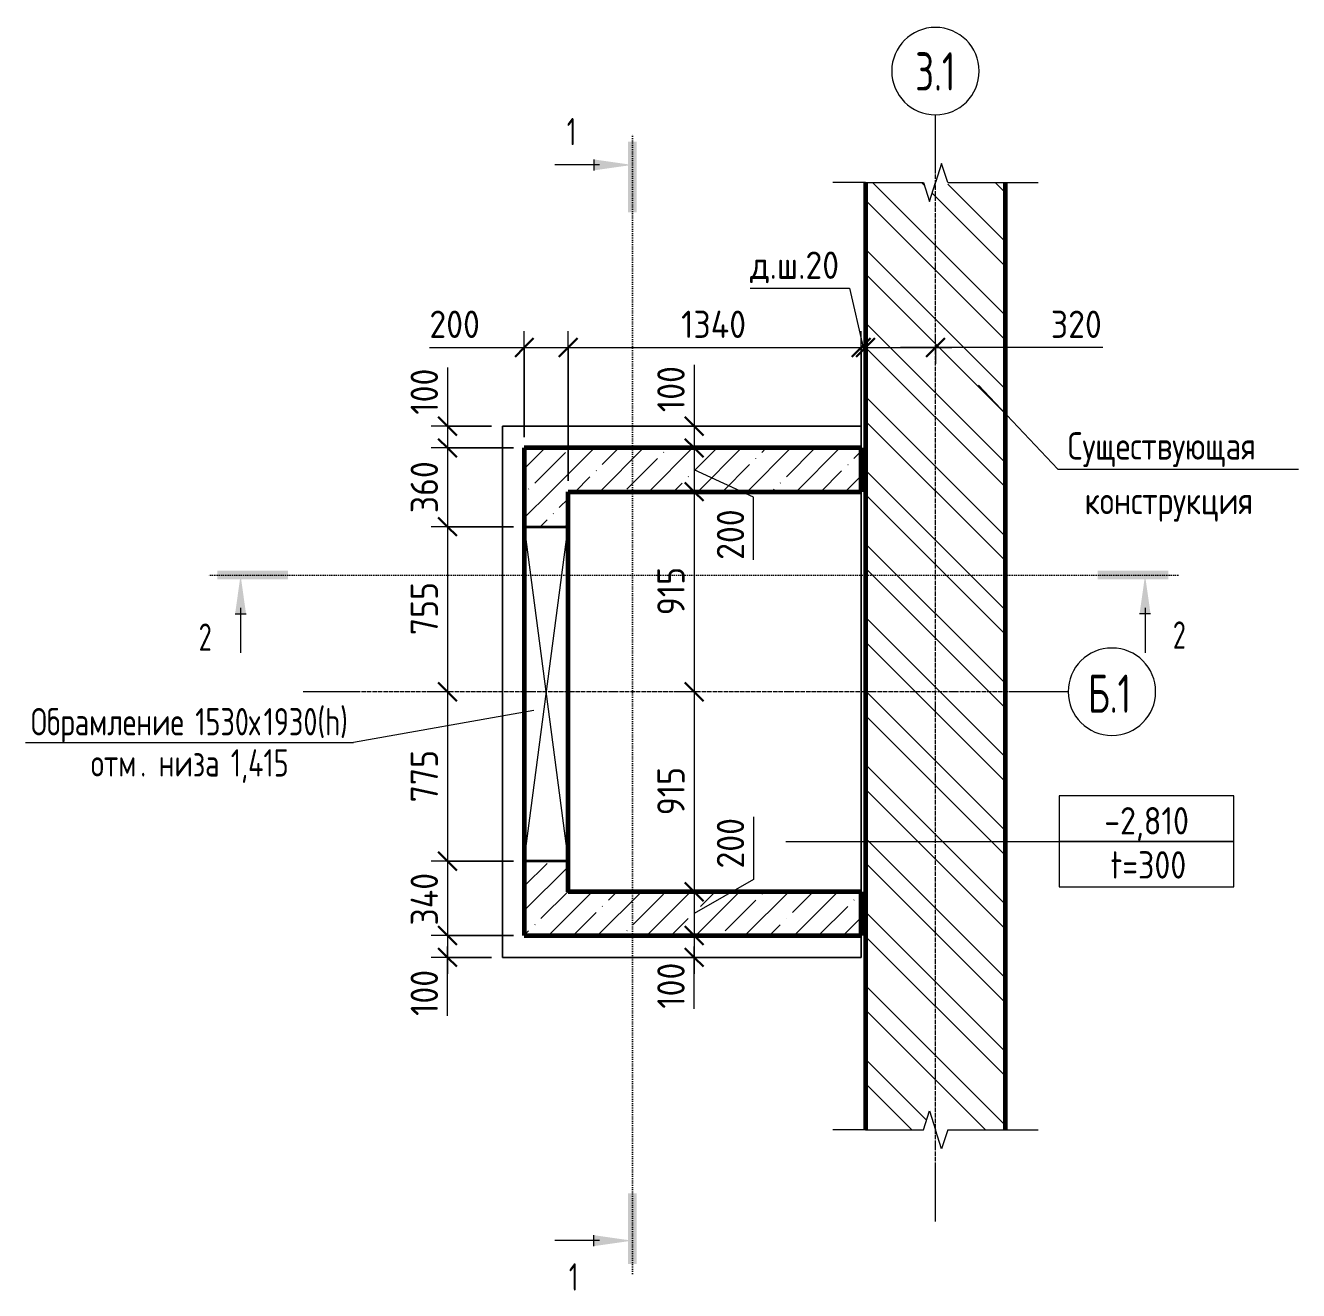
# Model space of a CAD drawing. Header units: millimetres. Extents: x -420 to 46222, y -4716 to 36443.
# Drawn here: x -420 to 5401, y 30656 to 36443 of the extents above; entities that cross this region are included whole.
import ezdxf

# ---------------------------------------------------------------- set-up
doc = ezdxf.new("R2010")
doc.units = ezdxf.units.MM
doc.linetypes.add('02 Штрихпунктирная _20 мм_', pattern=[25, 20, -2.5, 0, -2.5])
doc.linetypes.add('04 Пунктир 10мм', pattern=[10, 0, -10])
for name, color, linetype, lineweight in [('AA_Dim', 7, 'Continuous', 9), ('AA_Dim-50', 7, 'Continuous', 9), ('AA_Oformlenie', 7, 'Continuous', 9), ('AA_Razrez', 7, 'Continuous', 9), ('AA_Vinoska', 7, 'Continuous', 9), ('AF_Okno', 7, 'Continuous', 20), ('AF_Pokritie', 7, 'Continuous', 9), ('AF_Stena', 7, 'Continuous', 20), ('AF_Stena_Опалубка', 253, 'Continuous', 20), ('KR_Fundament', 7, 'Continuous', 20), ('Оси', 7, 'Continuous', 9)]:
    doc.layers.add(name, color=color, linetype=linetype, lineweight=lineweight)
doc.styles.add('GOST Common', font='GOST Common.ttf', dxfattribs={"width": 0.85, "height": 125})
doc.styles.add('ISOCPEUR', font='isocpeur.ttf', dxfattribs={"width": 0.7, "height": 175})
doc.styles.add('ISOCPEUR_1', font='isocpeur.ttf', dxfattribs={"width": 0.7, "height": 125})
doc.styles.add('ISOCPEUR_2', font='isocpeur.ttf', dxfattribs={"width": 0.9, "height": 125})
doc.styles.add('ISOCPEUR_3', font='isocpeur.ttf', dxfattribs={"width": 0.75, "height": 125})
doc.styles.add('ISOCPEUR_4', font='isocpeur.ttf', dxfattribs={"width": 0.85, "height": 125})
doc.dimstyles.new('00_Точн_3_знака__прозр_', dxfattribs={"dimscale": 304.8, "dimtxt": 124.497647, "dimasz": 0.278871, "dimexe": 0.246063, "dimexo": 0.164042, "dimgap": 0.016404, "dimtad": 1, "dimdec": 3, "dimrnd": 0.001, "dimdsep": 46, "dimtxsty": 'ISOCPEUR_2', "dimblk1": 'OBLIQUE', "dimblk2": 'OBLIQUE', "dimsah": 1, "dimcen": 0.09, "dimdle": 0.246063, "dimazin": 0, "dimtfac": 1, "dimtdec": 4, "dimtix": 1, "dimtmove": 1, "dimatfit": 3, "dimfxl": 1, "dimtvp": 1, "dimtolj": 1, "dimtzin": 0, "dimlwd": 18, "dimlwe": 18, "dimarcsym": 2})
doc.dimstyles.new('00_Точн_3_знака__прозр__1', dxfattribs={"dimscale": 304.8, "dimtxt": 124.497647, "dimasz": 0.278871, "dimexe": 0.246063, "dimexo": 0.164042, "dimgap": 0.016404, "dimtad": 1, "dimdec": 3, "dimrnd": 0.001, "dimdsep": 46, "dimtxsty": 'ISOCPEUR_2', "dimblk1": 'OBLIQUE', "dimblk2": 'OBLIQUE', "dimsah": 1, "dimcen": 0.09, "dimdle": 0.246063, "dimazin": 0, "dimtfac": 1, "dimtdec": 4, "dimtix": 1, "dimtmove": 0, "dimatfit": 3, "dimfxl": 1, "dimtvp": 1, "dimtolj": 1, "dimtzin": 0, "dimlwd": 18, "dimlwe": 18, "dimarcsym": 2})
doc.dimstyles.new('05_Округл_5мм__прозр_', dxfattribs={"dimscale": 304.8, "dimtxt": 124.497647, "dimasz": 0.278871, "dimexe": 0.246063, "dimexo": 0.164042, "dimgap": 0.016404, "dimtad": 1, "dimdec": 0, "dimrnd": 5, "dimdsep": 46, "dimtxsty": 'ISOCPEUR_2', "dimblk1": 'OBLIQUE', "dimblk2": 'OBLIQUE', "dimsah": 1, "dimcen": 0.09, "dimdle": 0.246063, "dimazin": 0, "dimtfac": 1, "dimtdec": 4, "dimtix": 1, "dimtmove": 1, "dimatfit": 3, "dimfxl": 1, "dimtvp": 1, "dimtolj": 1, "dimtzin": 0, "dimlwd": 18, "dimlwe": 18, "dimarcsym": 2})
doc.dimstyles.new('05_Округл_5мм__прозр__1', dxfattribs={"dimscale": 304.8, "dimtxt": 124.497647, "dimasz": 0.278871, "dimexe": 0.246063, "dimexo": 0.164042, "dimgap": 0.016404, "dimtad": 1, "dimdec": 0, "dimrnd": 5, "dimdsep": 46, "dimtxsty": 'ISOCPEUR_2', "dimblk1": 'OBLIQUE', "dimblk2": 'OBLIQUE', "dimsah": 1, "dimcen": 0.09, "dimdle": 0.246063, "dimazin": 0, "dimtfac": 1, "dimtdec": 4, "dimtix": 1, "dimtmove": 0, "dimatfit": 3, "dimfxl": 1, "dimtvp": 1, "dimtolj": 1, "dimtzin": 0, "dimlwd": 18, "dimlwe": 18, "dimarcsym": 2})
pattern_1 = [(45, (0, 0), (-112.2532, 112.2532), []), (45, (112.25, 0), (-112.2532, 112.2532), [198.438, -39.688, 1.676, -38.011])]

# ---------------------------------------------------------------- blocks, each defined once
blk = doc.blocks.new('231_Отверстие прямоугольное в стене _Окно_Стена_ - Отверстие прямоугольное с обрамлением-4191040-Схема расположения форшахты в_о 3_1-Б_1')
at = {"layer": 'AA_Oformlenie', "lineweight": 35}
for p, q in [((-640, -100), (-640, 100)), ((-640, 100), (890, 100)), ((890, 100), (890, -100)), ((890, -100), (-640, -100))]:
    blk.add_line(p, q, dxfattribs=at)
at = {"layer": 'AA_Oformlenie'}
for p, q in [((-640, 100), (-640, -100)), ((890, 100), (-640, 100)), ((890, 100), (-640, -100)), ((-640, 100), (890, -100)), ((890, 100), (890, -100)), ((-640, -100), (890, -100))]:
    blk.add_line(p, q, dxfattribs=at)
at = {"layer": 'AF_Okno', "lineweight": 9}
for p, q in [((584, 100), (-640, 100)), ((890, 100), (663.9, 100)), ((-640, -100), (-413.9, -100)), ((-334, -100), (890, -100))]:
    blk.add_line(p, q, dxfattribs=at)
blk = doc.blocks.new('011_ЛинияОбрыва _ЭлУзла_Линия_ - Тип 1-4164998-Схема расположения форшахты в_о 3_1-Б_1')
at = {"layer": 'AA_Oformlenie'}
for p, q in [((0, 0), (265, 0)), ((376.3, 0), (640, 0))]:
    blk.add_line(p, q, dxfattribs=at)
blk = doc.blocks.new('011_ЛинияОбрыва _ЭлУзла_Линия_ - Тип 1-4128965-Схема расположения форшахты в_о 3_1-Б_1')
at = {"layer": 'AA_Oformlenie'}
for p, q in [((0, 0), (265, 0)), ((376.3, 0), (640, 0))]:
    blk.add_line(p, q, dxfattribs=at)
blk = doc.blocks.new('Ось сетки - d_4мм-2765513-Схема расположения форшахты в_о 3_1-Б_1')
at = {"layer": 'Оси'}
for start, end in [(360, 180), (360, 180), (180, 360), (180, 360)]:
    blk.add_arc((0, 0), 4, start, end, dxfattribs=at)
blk = doc.blocks.new('010_Текст с выноской - Текст 2 строки-4027658-Схема расположения форшахты в_о 3_1-Б_1')
at = {"layer": 'AA_Vinoska'}
blk.add_line((-11, 0), (11, 0), dxfattribs=at)
blk = doc.blocks.new('Разрез - Номер узла_ сзади-394133-Схема расположения форшахты в_о 3_1-Б_1')
at = {"layer": 'AA_Razrez'}
for points in [[(7.33, 0.4), (7.33, -0.39), (0.87, -0.39), (0.87, 0.4)], [(3.5, -3.53), (2.5, -3.53), (3, 0)]]:
    blk.add_hatch(color=256, dxfattribs=at).paths.add_polyline_path(points)
for p, q in [((3, -3), (3, -7.1)), ((2.5, -3.53), (3.5, -3.53))]:
    blk.add_line(p, q, dxfattribs=at)
blk = doc.blocks.new('Разрез - Номер узла_ спереди-394134-Схема расположения форшахты в_о 3_1-Б_1')
at = {"layer": 'AA_Razrez'}
for points in [[(7.33, 0.4), (7.33, -0.39), (0.87, -0.39), (0.87, 0.4)], [(3.5, -3.53), (2.5, -3.53), (3, 0)]]:
    blk.add_hatch(color=256, dxfattribs=at).paths.add_polyline_path(points)
for p, q in [((3, -3), (3, -7.1)), ((2.5, -3.53), (3.5, -3.53))]:
    blk.add_line(p, q, dxfattribs=at)
blk = doc.blocks.new('DIMBLOCK1-Схема расположения форшахты в_о 3_1-Б_1')
at = {"layer": 'AA_Dim-50', "lineweight": 18}
for p, q in [((1860.8, 34560), (1860.8, 35044.9)), ((2060.8, 34360), (2060.8, 35044.9)), ((1426.7, 34969.9), (1713.8, 34969.9)), ((1713.8, 34969.9), (1960.8, 34969.9)), ((1785.8, 34969.9), (2060.8, 34969.9)), ((1860.8, 34969.9), (1860.8, 34560)), ((2060.8, 34969.9), (2060.8, 34360))]:
    blk.add_line(p, q, dxfattribs=at)
at = {"layer": 'AA_Dim-50', "lineweight": 30}
for p, q in [((1860.8, 34969.9), (1903.3, 35012.4)), ((2060.8, 34969.9), (2103.3, 35012.4)), ((1860.8, 34969.9), (1818.3, 34927.4)), ((2060.8, 34969.9), (2018.3, 34927.4))]:
    blk.add_line(p, q, dxfattribs=at)
at = {"layer": 'AA_Dim-50', "color": 0, "lineweight": 18, "insert": (1426.7, 35138.2), "char_height": 125, "width": 284.429, "attachment_point": 1, "line_spacing_factor": 1.149209, "style": 'ISOCPEUR_2'}
blk.add_mtext('200', dxfattribs=at)
blk = doc.blocks.new('_Oblique')
at = {"color": 0, "linetype": 'ByBlock', "lineweight": -2}
blk.add_line((-0.5, -0.5), (0.5, 0.5), dxfattribs=at)
blk = doc.blocks.new('DIMBLOCK2-Схема расположения форшахты в_о 3_1-Б_1')
at = {"layer": 'AA_Dim-50', "lineweight": 18}
for p, q in [((2060.8, 34360), (2060.8, 35044.9)), ((3400.8, 34560), (3400.8, 35044.9)), ((2060.8, 34969.9), (3400.8, 34969.9)), ((2060.8, 34969.9), (2060.8, 34360)), ((3400.8, 34969.9), (3400.8, 34560))]:
    blk.add_line(p, q, dxfattribs=at)
at = {"layer": 'AA_Dim-50', "lineweight": 30}
for p, q in [((2060.8, 34969.9), (2103.3, 35012.4)), ((3400.8, 34969.9), (3443.3, 35012.4)), ((2060.8, 34969.9), (2018.3, 34927.4)), ((3400.8, 34969.9), (3358.3, 34927.4))]:
    blk.add_line(p, q, dxfattribs=at)
at = {"layer": 'AA_Dim-50', "color": 0, "lineweight": 18, "insert": (2577.6, 35138.2), "char_height": 125, "width": 367.747, "attachment_point": 1, "line_spacing_factor": 1.149209, "style": 'ISOCPEUR_2'}
blk.add_mtext('1340', dxfattribs=at)
blk = doc.blocks.new('DIMBLOCK3-Схема расположения форшахты в_о 3_1-Б_1')
at = {"layer": 'AA_Dim-50', "lineweight": 18}
for p, q in [((2893, 35240.2), (3347.7, 35240.2)), ((3347.7, 35240.2), (3410.8, 34969.9)), ((3400.8, 34560), (3400.8, 35044.9)), ((3400.8, 34969.9), (3420.8, 34969.9)), ((3400.8, 34969.9), (3400.8, 34560)), ((3420.8, 34980), (3420.8, 34894.9)), ((3420.8, 34969.9), (3420.8, 34980))]:
    blk.add_line(p, q, dxfattribs=at)
at = {"layer": 'AA_Dim-50', "lineweight": 30}
for p, q in [((3400.8, 34969.9), (3443.3, 35012.4)), ((3420.8, 34969.9), (3463.3, 35012.4)), ((3400.8, 34969.9), (3358.3, 34927.4)), ((3420.8, 34969.9), (3378.3, 34927.4))]:
    blk.add_line(p, q, dxfattribs=at)
at = {"layer": 'AA_Dim-50', "color": 0, "lineweight": 18, "insert": (2893, 35408.5), "char_height": 125, "width": 485.541, "attachment_point": 1, "line_spacing_factor": 1.149209, "style": 'ISOCPEUR_2'}
blk.add_mtext('д.ш.20', dxfattribs=at)
blk = doc.blocks.new('DIMBLOCK4-Схема расположения форшахты в_о 3_1-Б_1')
at = {"layer": 'AA_Dim-50', "lineweight": 30}
for p, q in [((3420.8, 34969.9), (3463.3, 35012.4)), ((3740.8, 34969.9), (3783.3, 35012.4)), ((3420.8, 34969.9), (3378.3, 34927.4)), ((3740.8, 34969.9), (3698.3, 34927.4))]:
    blk.add_line(p, q, dxfattribs=at)
at = {"layer": 'AA_Dim-50', "lineweight": 18}
for p, q in [((3420.8, 34980), (3420.8, 34894.9)), ((3420.8, 34969.9), (3420.8, 34980)), ((3420.8, 34969.9), (3815.8, 34969.9)), ((4218.3, 34969.9), (3580.8, 34969.9)), ((3740.8, 34980), (3740.8, 34894.9)), ((3740.8, 34969.9), (3740.8, 34980)), ((4505.4, 34969.9), (4218.3, 34969.9))]:
    blk.add_line(p, q, dxfattribs=at)
at = {"layer": 'AA_Dim-50', "color": 0, "lineweight": 18, "insert": (4268.3, 35138.2), "char_height": 125, "width": 284.429, "attachment_point": 1, "line_spacing_factor": 1.149209, "style": 'ISOCPEUR_2'}
blk.add_mtext('320', dxfattribs=at)
blk = doc.blocks.new('042_М_Отверстия - Позиция и размер-2808408-Схема расположения форшахты в_о 3_1-Б_1')
at = {"layer": 'AA_Vinoska'}
blk.add_line((-15, 0), (15, 0), dxfattribs=at)
blk = doc.blocks.new('DIMBLOCK5-Схема расположения форшахты в_о 3_1-Б_1')
at = {"layer": 'AA_Dim-50', "lineweight": 18}
for p, q in [((1509.2, 34877.7), (1509.2, 34612.3)), ((1509.2, 34685), (1509.2, 34510)), ((1710.8, 34610), (1434.2, 34610)), ((1509.2, 34612.3), (1509.2, 34560)), ((1509.2, 34610), (1710.8, 34610)), ((1810.8, 34510), (1434.2, 34510)), ((1509.2, 34510), (1810.8, 34510))]:
    blk.add_line(p, q, dxfattribs=at)
at = {"layer": 'AA_Dim-50', "lineweight": 30}
for p, q in [((1509.2, 34610), (1466.7, 34652.5)), ((1509.2, 34610), (1551.7, 34567.5)), ((1509.2, 34510), (1466.7, 34552.5)), ((1509.2, 34510), (1551.7, 34467.5))]:
    blk.add_line(p, q, dxfattribs=at)
at = {"layer": 'AA_Dim-50', "color": 0, "lineweight": 18, "insert": (1340.9, 34662.3), "char_height": 125, "width": 258.572, "attachment_point": 1, "rotation": 90, "line_spacing_factor": 1.149209, "style": 'ISOCPEUR_2'}
blk.add_mtext('100', dxfattribs=at)
blk = doc.blocks.new('DIMBLOCK6-Схема расположения форшахты в_о 3_1-Б_1')
at = {"layer": 'AA_Dim-50', "lineweight": 30}
for p, q in [((1509.2, 34510), (1466.7, 34552.5)), ((1509.2, 34510), (1551.7, 34467.5)), ((1509.2, 34150), (1466.7, 34192.5)), ((1509.2, 34150), (1551.7, 34107.5))]:
    blk.add_line(p, q, dxfattribs=at)
at = {"layer": 'AA_Dim-50', "lineweight": 18}
for p, q in [((1810.8, 34510), (1434.2, 34510)), ((1509.2, 34510), (1509.2, 34150)), ((1509.2, 34510), (1810.8, 34510)), ((1810.8, 34150), (1434.2, 34150)), ((1509.2, 34150), (1810.8, 34150))]:
    blk.add_line(p, q, dxfattribs=at)
at = {"layer": 'AA_Dim-50', "color": 0, "lineweight": 18, "insert": (1340.9, 34211.5), "char_height": 125, "width": 284.429, "attachment_point": 1, "rotation": 90, "line_spacing_factor": 1.149209, "style": 'ISOCPEUR_2'}
blk.add_mtext('360', dxfattribs=at)
blk = doc.blocks.new('DIMBLOCK7-Схема расположения форшахты в_о 3_1-Б_1')
at = {"layer": 'AA_Dim-50', "lineweight": 30}
for p, q in [((1509.2, 34150), (1466.7, 34192.5)), ((1509.2, 34150), (1551.7, 34107.5)), ((1509.2, 33395), (1466.7, 33437.5)), ((1509.2, 33395), (1551.7, 33352.5))]:
    blk.add_line(p, q, dxfattribs=at)
at = {"layer": 'AA_Dim-50', "lineweight": 18}
for p, q in [((1810.8, 34150), (1434.2, 34150)), ((1509.2, 34150), (1509.2, 33395)), ((1509.2, 34150), (1810.8, 34150)), ((1519.3, 33395), (1434.2, 33395)), ((1509.2, 33395), (1519.3, 33395))]:
    blk.add_line(p, q, dxfattribs=at)
at = {"layer": 'AA_Dim-50', "color": 0, "lineweight": 18, "insert": (1340.9, 33654), "char_height": 125, "width": 284.429, "attachment_point": 1, "rotation": 90, "line_spacing_factor": 1.149209, "style": 'ISOCPEUR_2'}
blk.add_mtext('755', dxfattribs=at)
blk = doc.blocks.new('DIMBLOCK8-Схема расположения форшахты в_о 3_1-Б_1')
at = {"layer": 'AA_Dim-50', "lineweight": 30}
for p, q in [((1509.2, 33395), (1466.7, 33437.5)), ((1509.2, 33395), (1551.7, 33352.5)), ((1509.2, 32620), (1466.7, 32662.5)), ((1509.2, 32620), (1551.7, 32577.5))]:
    blk.add_line(p, q, dxfattribs=at)
at = {"layer": 'AA_Dim-50', "lineweight": 18}
for p, q in [((1519.3, 33395), (1434.2, 33395)), ((1509.2, 33395), (1509.2, 32620)), ((1509.2, 33395), (1519.3, 33395)), ((1810.8, 32620), (1434.2, 32620)), ((1509.2, 32620), (1810.8, 32620))]:
    blk.add_line(p, q, dxfattribs=at)
at = {"layer": 'AA_Dim-50', "color": 0, "lineweight": 18, "insert": (1340.9, 32889), "char_height": 125, "width": 284.429, "attachment_point": 1, "rotation": 90, "line_spacing_factor": 1.149209, "style": 'ISOCPEUR_2'}
blk.add_mtext('775', dxfattribs=at)
blk = doc.blocks.new('DIMBLOCK9-Схема расположения форшахты в_о 3_1-Б_1')
at = {"layer": 'AA_Dim-50', "lineweight": 30}
for p, q in [((1509.2, 32620), (1466.7, 32662.5)), ((1509.2, 32620), (1551.7, 32577.5)), ((1509.2, 32280), (1466.7, 32322.5)), ((1509.2, 32280), (1551.7, 32237.5))]:
    blk.add_line(p, q, dxfattribs=at)
at = {"layer": 'AA_Dim-50', "lineweight": 18}
for p, q in [((1810.8, 32620), (1434.2, 32620)), ((1509.2, 32620), (1509.2, 32280)), ((1509.2, 32620), (1810.8, 32620)), ((1810.8, 32280), (1434.2, 32280)), ((1509.2, 32280), (1810.8, 32280))]:
    blk.add_line(p, q, dxfattribs=at)
at = {"layer": 'AA_Dim-50', "color": 0, "lineweight": 18, "insert": (1340.9, 32325.5), "char_height": 125, "width": 298.794, "attachment_point": 1, "rotation": 90, "line_spacing_factor": 1.149209, "style": 'ISOCPEUR_2'}
blk.add_mtext('340', dxfattribs=at)
blk = doc.blocks.new('DIMBLOCK10-Схема расположения форшахты в_о 3_1-Б_1')
at = {"layer": 'AA_Dim-50', "lineweight": 30}
for p, q in [((1509.2, 32280), (1466.7, 32322.5)), ((1509.2, 32280), (1551.7, 32237.5)), ((1509.2, 32180), (1466.7, 32222.5)), ((1509.2, 32180), (1551.7, 32137.5))]:
    blk.add_line(p, q, dxfattribs=at)
at = {"layer": 'AA_Dim-50', "lineweight": 18}
for p, q in [((1810.8, 32280), (1434.2, 32280)), ((1509.2, 32280), (1509.2, 32105)), ((1509.2, 32280), (1810.8, 32280)), ((1509.2, 32177.7), (1509.2, 32230)), ((1710.8, 32180), (1434.2, 32180)), ((1509.2, 32180), (1710.8, 32180)), ((1509.2, 31912.2), (1509.2, 32177.7))]:
    blk.add_line(p, q, dxfattribs=at)
at = {"layer": 'AA_Dim-50', "color": 0, "lineweight": 18, "insert": (1340.9, 31912.2), "char_height": 125, "width": 258.572, "attachment_point": 1, "rotation": 90, "line_spacing_factor": 1.149209, "style": 'ISOCPEUR_2'}
blk.add_mtext('100', dxfattribs=at)
blk = doc.blocks.new('DIMBLOCK11-Схема расположения форшахты в_о 3_1-Б_1')
at = {"layer": 'AA_Dim-50', "lineweight": 18}
for p, q in [((2637.1, 34889.5), (2637.1, 34624)), ((2637.1, 34685), (2637.1, 34510)), ((2647.2, 34610), (2562.1, 34610)), ((2637.1, 34624), (2637.1, 34560)), ((2637.1, 34610), (2647.2, 34610)), ((2647.2, 34510), (2562.1, 34510)), ((2637.1, 34510), (2647.2, 34510))]:
    blk.add_line(p, q, dxfattribs=at)
at = {"layer": 'AA_Dim-50', "lineweight": 30}
for p, q in [((2637.1, 34610), (2594.6, 34652.5)), ((2637.1, 34610), (2679.6, 34567.5)), ((2637.1, 34510), (2594.6, 34552.5)), ((2637.1, 34510), (2679.6, 34467.5))]:
    blk.add_line(p, q, dxfattribs=at)
at = {"layer": 'AA_Dim-50', "color": 0, "lineweight": 18, "insert": (2468.8, 34674), "char_height": 125, "width": 258.572, "attachment_point": 1, "rotation": 90, "line_spacing_factor": 1.149209, "style": 'ISOCPEUR_2'}
blk.add_mtext('100', dxfattribs=at)
blk = doc.blocks.new('DIMBLOCK12-Схема расположения форшахты в_о 3_1-Б_1')
at = {"layer": 'AA_Dim-50', "lineweight": 30}
for p, q in [((2637.1, 34510), (2594.6, 34552.5)), ((2637.1, 34510), (2679.6, 34467.5)), ((2637.1, 34310), (2594.6, 34352.5)), ((2637.1, 34310), (2679.6, 34267.5))]:
    blk.add_line(p, q, dxfattribs=at)
at = {"layer": 'AA_Dim-50', "lineweight": 18}
for p, q in [((2647.2, 34510), (2562.1, 34510)), ((2637.1, 34510), (2637.1, 34310)), ((2637.1, 34510), (2647.2, 34510)), ((2909.3, 34285.1), (2637.1, 34410)), ((2647.2, 34310), (2562.1, 34310)), ((2637.1, 34310), (2647.2, 34310)), ((2909.3, 33998.1), (2909.3, 34285.1))]:
    blk.add_line(p, q, dxfattribs=at)
at = {"layer": 'AA_Dim-50', "color": 0, "lineweight": 18, "insert": (2741, 33998.1), "char_height": 125, "width": 284.429, "attachment_point": 1, "rotation": 90, "line_spacing_factor": 1.149209, "style": 'ISOCPEUR_2'}
blk.add_mtext('200', dxfattribs=at)
blk = doc.blocks.new('DIMBLOCK13-Схема расположения форшахты в_о 3_1-Б_1')
at = {"layer": 'AA_Dim-50', "lineweight": 30}
for p, q in [((2637.1, 34310), (2594.6, 34352.5)), ((2637.1, 34310), (2679.6, 34267.5)), ((2637.1, 33395), (2594.6, 33437.5)), ((2637.1, 33395), (2679.6, 33352.5))]:
    blk.add_line(p, q, dxfattribs=at)
at = {"layer": 'AA_Dim-50', "lineweight": 18}
for p, q in [((2647.2, 34310), (2562.1, 34310)), ((2637.1, 34310), (2637.1, 33395)), ((2637.1, 34310), (2647.2, 34310)), ((2647.2, 33395), (2562.1, 33395)), ((2637.1, 33395), (2647.2, 33395))]:
    blk.add_line(p, q, dxfattribs=at)
at = {"layer": 'AA_Dim-50', "color": 0, "lineweight": 18, "insert": (2468.8, 33744.8), "char_height": 125, "width": 258.572, "attachment_point": 1, "rotation": 90, "line_spacing_factor": 1.149209, "style": 'ISOCPEUR_2'}
blk.add_mtext('915', dxfattribs=at)
blk = doc.blocks.new('DIMBLOCK14-Схема расположения форшахты в_о 3_1-Б_1')
at = {"layer": 'AA_Dim-50', "lineweight": 30}
for p, q in [((2637.1, 33395), (2594.6, 33437.5)), ((2637.1, 33395), (2679.6, 33352.5)), ((2637.1, 32480), (2594.6, 32522.5)), ((2637.1, 32480), (2679.6, 32437.5))]:
    blk.add_line(p, q, dxfattribs=at)
at = {"layer": 'AA_Dim-50', "lineweight": 18}
for p, q in [((2647.2, 33395), (2562.1, 33395)), ((2637.1, 33395), (2637.1, 32480)), ((2637.1, 33395), (2647.2, 33395)), ((2647.2, 32480), (2562.1, 32480)), ((2637.1, 32480), (2647.2, 32480))]:
    blk.add_line(p, q, dxfattribs=at)
at = {"layer": 'AA_Dim-50', "color": 0, "lineweight": 18, "insert": (2468.8, 32829.8), "char_height": 125, "width": 258.572, "attachment_point": 1, "rotation": 90, "line_spacing_factor": 1.149209, "style": 'ISOCPEUR_2'}
blk.add_mtext('915', dxfattribs=at)
blk = doc.blocks.new('DIMBLOCK15-Схема расположения форшахты в_о 3_1-Б_1')
at = {"layer": 'AA_Dim-50', "lineweight": 18}
for p, q in [((2909.3, 32823.3), (2909.3, 32536.3)), ((2909.3, 32536.3), (2637.1, 32380)), ((2647.2, 32480), (2562.1, 32480)), ((2637.1, 32480), (2637.1, 32280)), ((2637.1, 32480), (2647.2, 32480)), ((2647.2, 32280), (2562.1, 32280)), ((2637.1, 32280), (2647.2, 32280))]:
    blk.add_line(p, q, dxfattribs=at)
at = {"layer": 'AA_Dim-50', "lineweight": 30}
for p, q in [((2637.1, 32480), (2594.6, 32522.5)), ((2637.1, 32480), (2679.6, 32437.5)), ((2637.1, 32280), (2594.6, 32322.5)), ((2637.1, 32280), (2679.6, 32237.5))]:
    blk.add_line(p, q, dxfattribs=at)
at = {"layer": 'AA_Dim-50', "color": 0, "lineweight": 18, "insert": (2741, 32586.3), "char_height": 125, "width": 284.429, "attachment_point": 1, "rotation": 90, "line_spacing_factor": 1.149209, "style": 'ISOCPEUR_2'}
blk.add_mtext('200', dxfattribs=at)
blk = doc.blocks.new('DIMBLOCK16-Схема расположения форшахты в_о 3_1-Б_1')
at = {"layer": 'AA_Dim-50', "lineweight": 30}
for p, q in [((2637.1, 32280), (2594.6, 32322.5)), ((2637.1, 32280), (2679.6, 32237.5)), ((2637.1, 32180), (2594.6, 32222.5)), ((2637.1, 32180), (2679.6, 32137.5))]:
    blk.add_line(p, q, dxfattribs=at)
at = {"layer": 'AA_Dim-50', "lineweight": 18}
for p, q in [((2647.2, 32280), (2562.1, 32280)), ((2637.1, 32280), (2637.1, 32105)), ((2637.1, 32280), (2647.2, 32280)), ((2637.1, 32210.6), (2637.1, 32230)), ((2637.1, 31945.1), (2637.1, 32210.6)), ((2647.2, 32180), (2562.1, 32180)), ((2637.1, 32180), (2647.2, 32180))]:
    blk.add_line(p, q, dxfattribs=at)
at = {"layer": 'AA_Dim-50', "color": 0, "lineweight": 18, "insert": (2468.8, 31945.1), "char_height": 125, "width": 258.572, "attachment_point": 1, "rotation": 90, "line_spacing_factor": 1.149209, "style": 'ISOCPEUR_2'}
blk.add_mtext('100', dxfattribs=at)
blk = doc.blocks.new('042_М_ФундПлиты_ТолщинаОтметка - 042_М_ФундПлиты_ТолщинаОтметка-647274-Схема расположения форшахты в_о 3_1-Б_1')
at = {"layer": 'AA_Vinoska'}
for p, q in [((8, 4.17), (-8, 4.17)), ((-8, 4.17), (-8, 0)), ((8, 0), (8, 4.17)), ((8, 0), (-8, 0)), ((-8, 0), (-8, -4.17)), ((-8, 0), (8, 0)), ((8, -4.17), (8, 0)), ((-8, -4.17), (8, -4.17))]:
    blk.add_line(p, q, dxfattribs=at)

msp = doc.modelspace()

# ---------------------------------------------------------------- hatches: boundary and pattern name
at = {"layer": 'AF_Stena', "lineweight": 9}
h = msp.add_hatch(dxfattribs=at)
h.set_pattern_fill('FP_2', color=256, style=0, pattern_type=2)
h.set_pattern_definition([(135, (0, 0), (-168.3798, -168.3798), []), (135, (112.25, 0), (-168.3798, -168.3798), [])])
h.paths.add_polyline_path([(3685.8231, 31391.2233), (3713.3231, 31477.8258), (3740.8231, 31391.2233), (3740.8231, 31430.476), (3797.1317, 31430.476), (3797.1317, 31391.2233), (4060.8231, 31391.2233), (4060.8231, 35724.2555), (3797.1317, 35724.2555), (3797.1317, 35685.0028), (3740.8231, 35685.0028), (3740.8231, 35724.2555), (3713.3231, 35637.6529), (3685.8231, 35724.2555), (3420.8231, 35724.2555), (3420.8231, 31391.2233)])
h = msp.add_hatch(dxfattribs=at)
h.set_pattern_fill('FP_1', color=256, style=0, pattern_type=2)
h.set_pattern_definition(pattern_1)
h.paths.add_polyline_path([(3400.8231, 34310), (3400.8231, 34510), (1860.8231, 34510), (1860.8231, 34310), (2060.8231, 34310)])
h = msp.add_hatch(dxfattribs=at)
h.set_pattern_fill('FP_1', color=256, style=0, pattern_type=2)
h.set_pattern_definition(pattern_1)
h.paths.add_polyline_path([(2060.8231, 32280), (2060.8231, 32620), (1860.8231, 32620), (1860.8231, 32280)])
h.paths.add_polyline_path([(1860.8231, 34150), (2060.8231, 34150), (2060.8231, 34310), (1860.8231, 34310)])
h = msp.add_hatch(dxfattribs=at)
h.set_pattern_fill('FP_1', color=256, style=0, pattern_type=2)
h.set_pattern_definition(pattern_1)
h.paths.add_polyline_path([(3400.8231, 32280), (3400.8231, 32480), (2060.8231, 32480), (2060.8231, 32280)])

# ---------------------------------------------------------------- linework, layer by layer
at = {"layer": 'AA_Razrez', "linetype": '04 Пунктир 10мм'}
for p, q in [((2354.9186, 30734.1497), (2354.9186, 35954.6975)), ((4849.1359, 33928.2023), (413.3321, 33928.2023))]:
    msp.add_line(p, q, dxfattribs=at)
at = {"layer": 'AA_Vinoska'}
for p, q in [((3768.9774, 35810.9056), (3740.8231, 35724.2555)), ((3797.1317, 35724.2555), (3768.9774, 35810.9056)), ((3420.8231, 35724.2555), (3270.8231, 35724.2555)), ((3685.8231, 35724.2555), (3713.3231, 35637.6529)), ((3713.3231, 35637.6529), (3740.8231, 35724.2555)), ((4060.8231, 35724.2555), (4210.8231, 35724.2555)), ((3937.675, 34797.7558), (4300.9211, 34412.8014)), ((1904.6138, 33308.804), (1079.726, 33163.2614)), ((3056.9009, 32710.6344), (4305.6682, 32710.6344)), ((3685.8231, 31391.2233), (3713.3231, 31477.8258)), ((3713.3231, 31477.8258), (3740.8231, 31391.2233)), ((3420.8231, 31391.2233), (3270.8231, 31391.2233)), ((3768.9774, 31304.5731), (3740.8231, 31391.2233)), ((3797.1317, 31391.2233), (3768.9774, 31304.5731)), ((4060.8231, 31391.2233), (4210.8231, 31391.2233))]:
    msp.add_line(p, q, dxfattribs=at)
at = {"layer": 'AF_Pokritie'}
for p, q in [((1760.8231, 32180), (1760.8231, 34610)), ((1760.8231, 34610), (3400.8231, 34610)), ((3400.8231, 34610), (1760.8231, 34610)), ((1760.8231, 34610), (1760.8231, 32180)), ((3400.8231, 34610), (3400.8231, 32180)), ((3400.8231, 32180), (3400.8231, 34610)), ((3400.8231, 32180), (1760.8231, 32180)), ((1760.8231, 32180), (3400.8231, 32180))]:
    msp.add_line(p, q, dxfattribs=at)
at = {"layer": 'AF_Stena_Опалубка', "lineweight": 60}
for p, q in [((3420.8231, 35724.2555), (3420.8231, 31391.2233)), ((4060.8231, 31391.2233), (4060.8231, 35724.2555)), ((3400.8231, 34510), (1860.8231, 34510)), ((1860.8231, 34510), (1860.8231, 34310)), ((3400.8231, 34310), (3400.8231, 34510)), ((1860.8231, 34310), (1860.8231, 32280)), ((2060.8231, 34310), (3400.8231, 34310)), ((2060.8231, 32480), (2060.8231, 34310)), ((3400.8231, 32480), (2060.8231, 32480)), ((3400.8231, 32280), (3400.8231, 32480)), ((1860.8231, 32280), (2060.8231, 32280)), ((2060.8231, 32280), (3400.8231, 32280))]:
    msp.add_line(p, q, dxfattribs=at)
at = {"layer": 'KR_Fundament'}
for p, q in [((1860.8231, 34510), (3400.8231, 34510)), ((1860.8231, 32280), (1860.8231, 34510)), ((1860.8231, 34510), (1860.8231, 32280)), ((3400.8231, 34510), (1860.8231, 34510)), ((3400.8231, 34510), (3400.8231, 32280)), ((3400.8231, 32280), (3400.8231, 34510)), ((3400.8231, 32280), (1860.8231, 32280)), ((1860.8231, 32280), (3400.8231, 32280))]:
    msp.add_line(p, q, dxfattribs=at)
at = {"layer": 'Оси'}
for p, q in [((3740.8231, 35783.635), (3740.8231, 36033.635)), ((1099.6021, 33395), (849.6021, 33395)), ((4347.5403, 33395), (4097.5403, 33395)), ((3740.8231, 30972.3349), (3740.8231, 31222.3349))]:
    msp.add_line(p, q, dxfattribs=at)
at = {"layer": 'Оси', "linetype": '02 Штрихпунктирная _20 мм_'}
for p, q in [((3740.8231, 31222.3349), (3740.8231, 35783.635)), ((4097.5403, 33395), (1099.6021, 33395))]:
    msp.add_line(p, q, dxfattribs=at)

# ---------------------------------------------------------------- block references
at = {"layer": 'AA_Oformlenie'}
for name, p in [('011_ЛинияОбрыва _ЭлУзла_Линия_ - Тип 1-4164998-Схема расположения форшахты в_о 3_1-Б_1', (3420.8231, 35724.2555)), ('011_ЛинияОбрыва _ЭлУзла_Линия_ - Тип 1-4128965-Схема расположения форшахты в_о 3_1-Б_1', (3420.8231, 31391.2233))]:
    msp.add_blockref(name, p, dxfattribs=at)
at = {"layer": 'AA_Razrez', "xscale": 49.99999999999998, "yscale": 49.99999999999998, "zscale": 49.99999999999998, "rotation": 269.9999999999998}
msp.add_blockref('Разрез - Номер узла_ спереди-394134-Схема расположения форшахты в_о 3_1-Б_1', (2354.9186, 35954.6975), dxfattribs=at)
at = {"layer": 'AA_Razrez', "xscale": 49.99999999999998, "yscale": 49.99999999999998, "zscale": 49.99999999999998}
msp.add_blockref('Разрез - Номер узла_ спереди-394134-Схема расположения форшахты в_о 3_1-Б_1', (413.3321, 33928.2023), dxfattribs=at)
at = {"layer": 'AA_Razrez', "extrusion": (0, 0, -1), "xscale": 49.99999999999998, "yscale": 49.99999999999998, "zscale": 49.99999999999998}
msp.add_blockref('Разрез - Номер узла_ сзади-394133-Схема расположения форшахты в_о 3_1-Б_1', (-4849.1359, 33928.2023), dxfattribs=at)
at = {"layer": 'AA_Razrez', "extrusion": (0, 0, -1), "xscale": 49.99999999999998, "yscale": 49.99999999999998, "zscale": 49.99999999999998, "rotation": 90.00000000000001}
msp.add_blockref('Разрез - Номер узла_ сзади-394133-Схема расположения форшахты в_о 3_1-Б_1', (-2354.9186, 30734.1497), dxfattribs=at)
at = {"layer": 'AA_Vinoska'}
for name, p, xscale, yscale, zscale in [('010_Текст с выноской - Текст 2 строки-4027658-Схема расположения форшахты в_о 3_1-Б_1', (4850.9211, 34412.8014), 50, 50, 50), ('042_М_Отверстия - Позиция и размер-2808408-Схема расположения форшахты в_о 3_1-Б_1', (329.726, 33163.2614), 49.99999999999998, 49.99999999999998, 49.99999999999998), ('042_М_ФундПлиты_ТолщинаОтметка - 042_М_ФундПлиты_ТолщинаОтметка-647274-Схема расположения форшахты в_о 3_1-Б_1', (4705.6682, 32710.5342), 49.99999999999998, 49.99999999999998, 49.99999999999998)]:
    msp.add_blockref(name, p, dxfattribs=dict(at, xscale=xscale, yscale=yscale, zscale=zscale))
at = {"layer": 'AF_Okno', "rotation": 89.99999999999962}
msp.add_blockref('231_Отверстие прямоугольное в стене _Окно_Стена_ - Отверстие прямоугольное с обрамлением-4191040-Схема расположения форшахты в_о 3_1-Б_1', (1960.8231, 33260), dxfattribs=at)
at = {"layer": 'Оси', "xscale": 49.99999999999998, "yscale": 49.99999999999998, "zscale": 49.99999999999998}
msp.add_blockref('Ось сетки - d_4мм-2765513-Схема расположения форшахты в_о 3_1-Б_1', (3740.8231, 36233.635), dxfattribs=at)
at = {"layer": 'Оси', "xscale": 49.99999999999998, "yscale": 49.99999999999998, "zscale": 49.99999999999998, "rotation": 89.9999999999998}
msp.add_blockref('Ось сетки - d_4мм-2765513-Схема расположения форшахты в_о 3_1-Б_1', (4547.5403, 33395), dxfattribs=at)

# ---------------------------------------------------------------- texts
at = {"layer": 'AA_Razrez', "char_height": 125, "attachment_point": 1, "style": 'ISOCPEUR_1'}
for s, insert, width in [('\\fISOCPEUR|b0|i0|c204|p34|;\\W.7;1', (2054.9751, 36019.6208), 53.312219), ('\\fISOCPEUR|b0|i0|c204|p34|;\\W.7;2', (371.7109, 33707.2109), 75.759469), ('\\fISOCPEUR|b0|i0|c204|p34|;\\W.7;2', (4826.0071, 33716.7979), 75.759469), ('\\fISOCPEUR|b0|i0|c204|p34|;\\W.7;1', (2064.5621, 30780.5805), 53.312219)]:
    msp.add_mtext(s, dxfattribs=dict(at, insert=insert, width=width))
at = {"layer": 'AA_Vinoska', "char_height": 125, "attachment_point": 1}
for s, insert, width, style in [('Существующая', (4345.3977, 34581.9166), 1219.767531, 'GOST Common'), ('конструкция', (4422.7477, 34331.9166), 1032.373078, 'GOST Common'), ('Обрамление', (-395.5657, 33320.4432), 838.765547, 'ISOCPEUR_3'), (' 1530', (296.485, 33320.4432), 369.778359, 'ISOCPEUR_3'), ('1930(h)', (668.5554, 33320.4432), 471.993516, 'ISOCPEUR_3'), ('\\fISOCPEUR|b0|i0|c204|p34|;\\W.75;х', (601.5827, 33320.4432), 81.170859, 'ISOCPEUR_3'), (' 1,415', (458.989, 33132.0752), 393.828984, 'ISOCPEUR_3'), ('отм', (-121.4407, 33132.0752), 273.575859, 'ISOCPEUR_3'), ('низа', (188.6179, 33132.0752), 327.689766, 'ISOCPEUR_3'), ('. ', (104.2819, 33132.0752), 102.215156, 'ISOCPEUR_3'), ('-2,810', (4512.4515, 32867.2333), 477.004062, 'ISOCPEUR_4'), ('t=300', (4540.8265, 32665.3896), 446.339516, 'ISOCPEUR_4')]:
    msp.add_mtext(s, dxfattribs=dict(at, insert=insert, width=width, style=style))
at = {"layer": 'Оси', "char_height": 175, "attachment_point": 1, "style": 'ISOCPEUR'}
for s, insert, width in [('3.1', (3648.1827, 36319.8079), 224.4725), ('\\fISOCPEUR|b0|i0|c204|p34|;\\W.7;Б', (4437.9268, 33473.519), 120.653969), ('.1', (4537.4763, 33473.519), 120.653969)]:
    msp.add_mtext(s, dxfattribs=dict(at, insert=insert, width=width))

# ---------------------------------------------------------------- dimensions: what is measured, and where the dimension line sits
at = {"layer": 'AA_Dim', "lineweight": 18}
for base, p1, p2, override, picture, middle in [((3420.8231, 34969.8956), (3400.8231, 34510), (3420.8231, 35029.9997), {"dimpost": 'д.ш.<>', "dimfxl": 520.384148}, 'DIMBLOCK3-Схема расположения форшахты в_о 3_1-Б_1', (3135.8085, 35325.1346)), ((2060.8231, 34969.8956), (1860.8231, 34510), (2060.8231, 34310), {"dimpost": '<>', "dimfxl": 282.842712}, 'DIMBLOCK1-Схема расположения форшахты в_о 3_1-Б_1', (1568.963, 35054.8692)), ((3740.8231, 34969.8956), (3420.8231, 35029.9997), (3740.8231, 35029.9997), {"dimpost": '<>', "dimfxl": 320}, 'DIMBLOCK4-Схема расположения форшахты в_о 3_1-Б_1', (4410.5456, 35054.8692))]:
    dim = msp.add_linear_dim(base=base, p1=p1, p2=p2, dimstyle='00_Точн_3_знака__прозр_', override=override, dxfattribs=at)
    dim.commit()
    dim.dimension.update_dxf_attribs({"geometry": picture, "text_midpoint": middle, "dimtype": 160})
dim = msp.add_linear_dim(base=(3400.8231, 34969.8956), p1=(2060.8231, 34310), p2=(3400.8231, 34510), dimstyle='00_Точн_3_знака__прозр__1', override={"dimpost": '<>', "dimfxl": 1354.843164}, dxfattribs=at)
dim.commit()
dim.dimension.update_dxf_attribs({"geometry": 'DIMBLOCK2-Схема расположения форшахты в_о 3_1-Б_1', "text_midpoint": (2730.8231, 35037.3956)})
for base, p1, p2, override, picture, middle in [((2637.1057, 34510), (2697.2098, 34610), (2697.2098, 34510), {"dimpost": '<>', "dimfxl": 100}, 'DIMBLOCK11-Схема расположения форшахты в_о 3_1-Б_1', (2552.1321, 34803.3126)), ((1509.1622, 34510), (1760.8231, 34610), (1860.8231, 34510), {"dimpost": '<>', "dimfxl": 141.421356}, 'DIMBLOCK5-Схема расположения форшахты в_о 3_1-Б_1', (1424.1886, 34791.5431)), ((2637.1057, 34310), (2697.2098, 34510), (2697.2098, 34310), {"dimpost": '<>', "dimfxl": 200}, 'DIMBLOCK12-Схема расположения форшахты в_о 3_1-Б_1', (2824.375, 34140.2994)), ((2637.1057, 32280), (2697.2098, 32480), (2697.2098, 32280), {"dimpost": '<>', "dimfxl": 200}, 'DIMBLOCK15-Схема расположения форшахты в_о 3_1-Б_1', (2824.375, 32728.5016)), ((1509.1622, 32180), (1860.8231, 32280), (1760.8231, 32180), {"dimpost": '<>', "dimfxl": 141.421356}, 'DIMBLOCK10-Схема расположения форшахты в_о 3_1-Б_1', (1424.1886, 32041.4873)), ((2637.1057, 32180), (2697.2098, 32280), (2697.2098, 32180), {"dimpost": '<>', "dimfxl": 100}, 'DIMBLOCK16-Схема расположения форшахты в_о 3_1-Б_1', (2552.1321, 32074.4093))]:
    dim = msp.add_linear_dim(base=base, p1=p1, p2=p2, angle=90, dimstyle='05_Округл_5мм__прозр_', override=override, dxfattribs=at)
    dim.commit()
    dim.dimension.update_dxf_attribs({"geometry": picture, "text_midpoint": middle, "dimtype": 160, "text_rotation": 90})
for base, p1, p2, override, picture, middle in [((1509.1622, 34150), (1860.8231, 34510), (1860.8231, 34150), {"dimpost": '<>', "dimfxl": 360.000011}, 'DIMBLOCK6-Схема расположения форшахты в_о 3_1-Б_1', (1441.6622, 34330)), ((2637.1057, 33395), (2697.2098, 34310), (2697.2098, 33395), {"dimpost": '<>', "dimfxl": 915}, 'DIMBLOCK13-Схема расположения форшахты в_о 3_1-Б_1', (2569.6057, 33852.5)), ((1509.1622, 33395), (1860.8231, 34150), (1569.2663, 33395), {"dimpost": '<>', "dimfxl": 809.339458}, 'DIMBLOCK7-Схема расположения форшахты в_о 3_1-Б_1', (1441.6622, 33772.5)), ((1509.1622, 32620), (1569.2663, 33395), (1860.8231, 32620), {"dimpost": '<>', "dimfxl": 828.028013}, 'DIMBLOCK8-Схема расположения форшахты в_о 3_1-Б_1', (1441.6622, 33007.5)), ((2637.1057, 32480), (2697.2098, 33395), (2697.2098, 32480), {"dimpost": '<>', "dimfxl": 915}, 'DIMBLOCK14-Схема расположения форшахты в_о 3_1-Б_1', (2569.6057, 32937.5)), ((1509.1622, 32280), (1860.8231, 32620), (1860.8231, 32280), {"dimpost": '<>', "dimfxl": 339.999989}, 'DIMBLOCK9-Схема расположения форшахты в_о 3_1-Б_1', (1441.6622, 32450))]:
    dim = msp.add_linear_dim(base=base, p1=p1, p2=p2, angle=90, dimstyle='05_Округл_5мм__прозр__1', override=override, dxfattribs=at)
    dim.commit()
    dim.dimension.update_dxf_attribs({"geometry": picture, "text_midpoint": middle})

doc.saveas('drawing.dxf')
